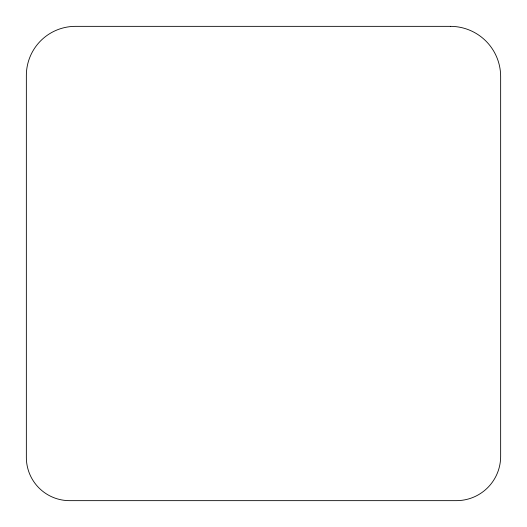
<?xml version="1.0" encoding="UTF-8"?>
<svg xmlns="http://www.w3.org/2000/svg" width="527" height="527" viewBox="0 0 527 527"><rect width="100%" height="100%" fill="white"/><g stroke="black" fill="none" stroke-linecap="round" stroke-linejoin="round"><path stroke-width="0.79" d="M450.387 26.35L75.506 26.35A49.156 49.156 0 0 0 26.35 75.506L26.35 457.396A43.254 43.254 0 0 0 69.604 500.65L456.382 500.65A44.268 44.268 0 0 0 500.65 456.382L500.65 76.613A50.263 50.263 0 0 0 450.387 26.35"/></g></svg>
